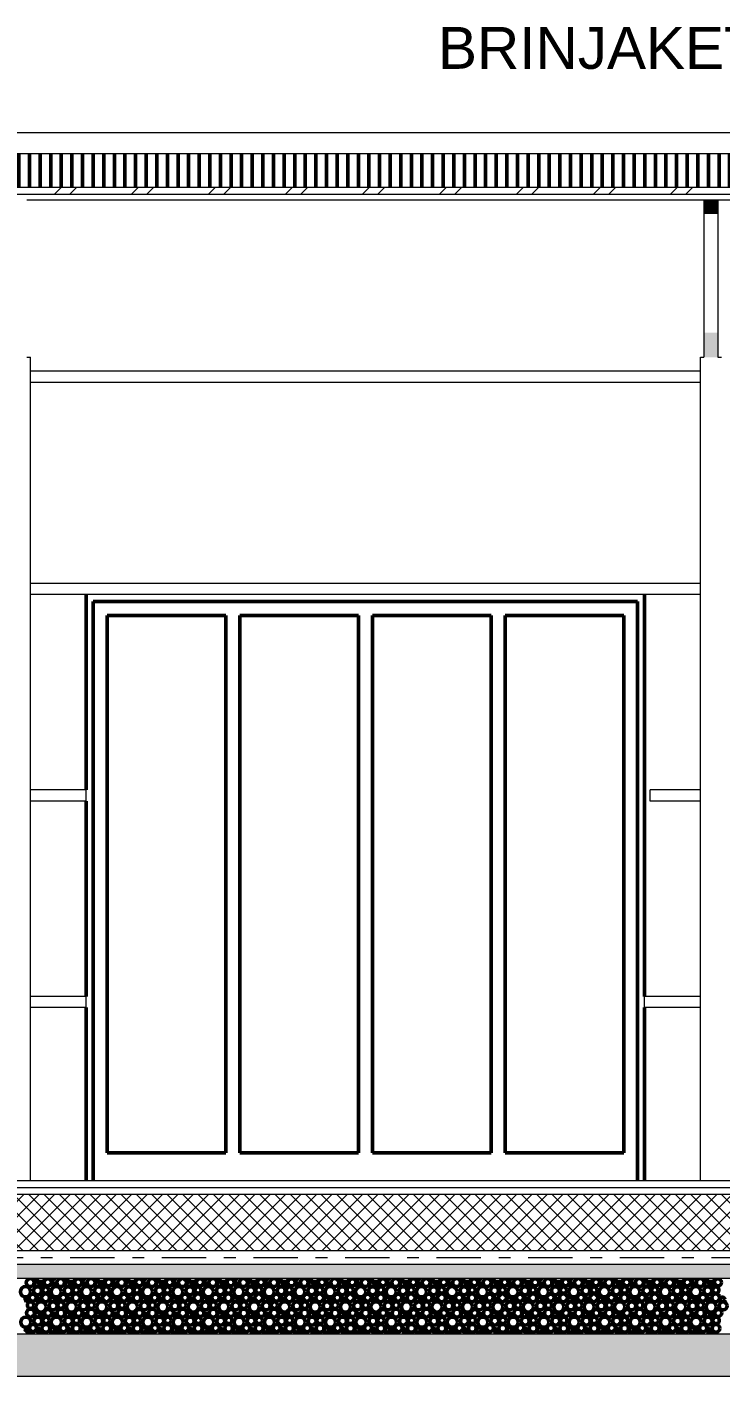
# Model space of a CAD drawing. Header units: millimetres. Extents: x 6658 to 67659, y -16872 to 26261.
# Drawn here: x 18647 to 23612, y -2200 to 7467 of the extents above; entities that cross this region are included whole.
import ezdxf

# ---------------------------------------------------------------- set-up
doc = ezdxf.new("R2010")
doc.units = ezdxf.units.MM
doc.header["$MEASUREMENT"] = 0
doc.linetypes.add('Double Dashed', pattern=[656.166644, 317.49999, -126.999993, 84.666667, -126.999993])
doc.linetypes.add('Wipeout_Contour', pattern=[1000, 0, -1000])
doc.layers.add('A - Prerjet', color=7, linetype='Continuous')
for name, color, linetype, lineweight in [('A - Prerjet_Pen_No__1', 7, 'Continuous', 5), ('A - Prerjet_Pen_No__101', 252, 'Continuous', 5), ('A - Prerjet_Pen_No__6', 5, 'Continuous', 5), ('Annotation - Label_Pen_No__42', 8, 'Continuous', 5)]:
    doc.layers.add(name, color=color, linetype=linetype, lineweight=lineweight)
for name, color, linetype, lineweight, true_color in [('A - Prerjet_Pen_No__102', 7, 'Continuous', 50, 0xcccccc), ('A - Prerjet_Pen_No__162', 7, 'Continuous', 5, 0xaaaaaa), ('A - Prerjet_Pen_No__61', 7, 'Continuous', 5, 0x6a6a6a), ('A - Prerjet_Pen_No__82', 7, 'Continuous', 5, 0xaaaaaa)]:
    doc.layers.add(name, color=color, linetype=linetype, lineweight=lineweight, true_color=true_color)
doc.styles.add('GENERATED_STYLE_3', font='')
doc.styles.get('GENERATED_STYLE_3').set_extended_font_data('Arial')
doc.dimstyles.new('GENERATED_STYLE__2', dxfattribs={"dimtxt": 0.18, "dimasz": 91.2, "dimexe": 0.18, "dimexo": 0.0625, "dimgap": 0, "dimtad": 0, "dimtih": 1, "dimtoh": 1, "dimdec": 4, "dimzin": 0, "dimdsep": 46, "dimcen": 0.09, "dimadec": 0, "dimazin": 0, "dimtfac": 1, "dimtdec": 4, "dimtmove": 0, "dimatfit": 3, "dimldrblk": 'ARROWHEAD_16', "dimfxl": 0, "dimtolj": 1, "dimtzin": 0, "dimarcsym": 0})

# ---------------------------------------------------------------- blocks, each defined once
blk = doc.blocks.new('*X2')
at = {"layer": 'A - Prerjet_Pen_No__102', "color": 254, "linetype": 'Continuous', "lineweight": 50, "true_color": 0xcccccc}
for centre, radius in [((18670.3, -1530.6), 28.4), ((18717.7, -1542), 17.2), ((18756, -1539.9), 15), ((18796.4, -1529.3), 25.5), ((18836.8, -1544.5), 12.4), ((18888.5, -1530.6), 28.4), ((18935.9, -1542), 17.2), ((18974.2, -1539.9), 15), ((19014.6, -1529.3), 25.5), ((19055, -1544.5), 12.4), ((19106.7, -1530.6), 28.4), ((19154.1, -1542), 17.2), ((19192.4, -1539.9), 15), ((19232.8, -1529.3), 25.5), ((19273.3, -1544.5), 12.4), ((19324.9, -1530.6), 28.4), ((19372.4, -1542), 17.2), ((19410.6, -1539.9), 15), ((19451.1, -1529.3), 25.5), ((19491.5, -1544.5), 12.4), ((19543.2, -1530.6), 28.4), ((19590.6, -1542), 17.2), ((19628.9, -1539.9), 15), ((19669.3, -1529.3), 25.5), ((19709.7, -1544.5), 12.4), ((19761.4, -1530.6), 28.4), ((19808.8, -1542), 17.2), ((19847.1, -1539.9), 15), ((19887.5, -1529.3), 25.5), ((19927.9, -1544.5), 12.4), ((19979.6, -1530.6), 28.4), ((20027, -1542), 17.2), ((20065.3, -1539.9), 15), ((20105.7, -1529.3), 25.5), ((20146.2, -1544.5), 12.4), ((20197.8, -1530.6), 28.4), ((20245.3, -1542), 17.2), ((20283.5, -1539.9), 15), ((20324, -1529.3), 25.5), ((20364.4, -1544.5), 12.4), ((20416.1, -1530.6), 28.4), ((20463.5, -1542), 17.2), ((20501.8, -1539.9), 15), ((20542.2, -1529.3), 25.5), ((20582.6, -1544.5), 12.4), ((20634.3, -1530.6), 28.4), ((20681.7, -1542), 17.2), ((20720, -1539.9), 15), ((20760.4, -1529.3), 25.5), ((20800.8, -1544.5), 12.4), ((20852.5, -1530.6), 28.4), ((20899.9, -1542), 17.2), ((20938.2, -1539.9), 15), ((20978.6, -1529.3), 25.5), ((21019.1, -1544.5), 12.4), ((21070.7, -1530.6), 28.4), ((21118.1, -1542), 17.2), ((21156.4, -1539.9), 15), ((21196.9, -1529.3), 25.5), ((21237.3, -1544.5), 12.4), ((21289, -1530.6), 28.4), ((21336.4, -1542), 17.2), ((21374.7, -1539.9), 15), ((21415.1, -1529.3), 25.5), ((21455.5, -1544.5), 12.4), ((21507.2, -1530.6), 28.4), ((21554.6, -1542), 17.2), ((21592.9, -1539.9), 15), ((21633.3, -1529.3), 25.5), ((21673.7, -1544.5), 12.4), ((21725.4, -1530.6), 28.4), ((21772.8, -1542), 17.2), ((21811.1, -1539.9), 15), ((21851.5, -1529.3), 25.5), ((21892, -1544.5), 12.4), ((21943.6, -1530.6), 28.4), ((21991, -1542), 17.2), ((22029.3, -1539.9), 15), ((22069.8, -1529.3), 25.5), ((22110.2, -1544.5), 12.4), ((22161.9, -1530.6), 28.4), ((22209.3, -1542), 17.2), ((22247.6, -1539.9), 15), ((22288, -1529.3), 25.5), ((22328.4, -1544.5), 12.4), ((22380.1, -1530.6), 28.4), ((22427.5, -1542), 17.2), ((22465.8, -1539.9), 15), ((22506.2, -1529.3), 25.5), ((22546.6, -1544.5), 12.4), ((22598.3, -1530.6), 28.4), ((22645.7, -1542), 17.2), ((22684, -1539.9), 15), ((22724.4, -1529.3), 25.5), ((22764.9, -1544.5), 12.4), ((22816.5, -1530.6), 28.4), ((22863.9, -1542), 17.2), ((22902.2, -1539.9), 15), ((22942.7, -1529.3), 25.5), ((22983.1, -1544.5), 12.4), ((23034.8, -1530.6), 28.4), ((23082.2, -1542), 17.2), ((23120.5, -1539.9), 15), ((23160.9, -1529.3), 25.5), ((23201.3, -1544.5), 12.4), ((23253, -1530.6), 28.4), ((23300.4, -1542), 17.2), ((23338.7, -1539.9), 15), ((23379.1, -1529.3), 25.5), ((23419.5, -1544.5), 12.4), ((23471.2, -1530.6), 28.4), ((23518.6, -1542), 17.2), ((23556.9, -1539.9), 15), ((23597.3, -1529.3), 25.5), ((18637.3, -1595.9), 36.7), ((18648, -1649.1), 15), ((18688.4, -1638.5), 25.5), ((18723.5, -1588.5), 28.6), ((18728.8, -1653.7), 12.4), ((18780.5, -1639.8), 28.4), ((18781.1, -1583.2), 23), ((18827.9, -1651.2), 17.2), ((18855.6, -1595.9), 36.7), ((18866.2, -1649.1), 15), ((18906.6, -1638.5), 25.5), ((18941.7, -1588.5), 28.6), ((18947, -1653.7), 12.4), ((18998.7, -1639.8), 28.4), ((18999.3, -1583.2), 23), ((19046.1, -1651.2), 17.2), ((19073.8, -1595.9), 36.7), ((19084.4, -1649.1), 15), ((19124.8, -1638.5), 25.5), ((19159.9, -1588.5), 28.6), ((19165.3, -1653.7), 12.4), ((19216.9, -1639.8), 28.4), ((19217.5, -1583.2), 23), ((19264.4, -1651.2), 17.2), ((19292, -1595.9), 36.7), ((19302.6, -1649.1), 15), ((19343.1, -1638.5), 25.5), ((19378.2, -1588.5), 28.6), ((19383.5, -1653.7), 12.4), ((19435.2, -1639.8), 28.4), ((19435.8, -1583.2), 23), ((19482.6, -1651.2), 17.2), ((19510.2, -1595.9), 36.7), ((19520.9, -1649.1), 15), ((19561.3, -1638.5), 25.5), ((19596.4, -1588.5), 28.6), ((19601.7, -1653.7), 12.4), ((19653.4, -1639.8), 28.4), ((19654, -1583.2), 23), ((19700.8, -1651.2), 17.2), ((19728.5, -1595.9), 36.7), ((19739.1, -1649.1), 15), ((19779.5, -1638.5), 25.5), ((19814.6, -1588.5), 28.6), ((19819.9, -1653.7), 12.4), ((19871.6, -1639.8), 28.4), ((19872.2, -1583.2), 23), ((19919, -1651.2), 17.2), ((19946.7, -1595.9), 36.7), ((19957.3, -1649.1), 15), ((19997.7, -1638.5), 25.5), ((20032.8, -1588.5), 28.6), ((20038.2, -1653.7), 12.4), ((20089.8, -1639.8), 28.4), ((20090.4, -1583.2), 23), ((20137.3, -1651.2), 17.2), ((20164.9, -1595.9), 36.7), ((20175.5, -1649.1), 15), ((20216, -1638.5), 25.5), ((20251, -1588.5), 28.6), ((20256.4, -1653.7), 12.4), ((20308.1, -1639.8), 28.4), ((20308.7, -1583.2), 23), ((20355.5, -1651.2), 17.2), ((20383.1, -1595.9), 36.7), ((20393.8, -1649.1), 15), ((20434.2, -1638.5), 25.5), ((20469.3, -1588.5), 28.6), ((20474.6, -1653.7), 12.4), ((20526.3, -1639.8), 28.4), ((20526.9, -1583.2), 23), ((20573.7, -1651.2), 17.2), ((20601.4, -1595.9), 36.7), ((20612, -1649.1), 15), ((20652.4, -1638.5), 25.5), ((20687.5, -1588.5), 28.6), ((20692.8, -1653.7), 12.4), ((20744.5, -1639.8), 28.4), ((20745.1, -1583.2), 23), ((20791.9, -1651.2), 17.2), ((20819.6, -1595.9), 36.7), ((20830.2, -1649.1), 15), ((20870.6, -1638.5), 25.5), ((20905.7, -1588.5), 28.6), ((20911.1, -1653.7), 12.4), ((20962.7, -1639.8), 28.4), ((20963.3, -1583.2), 23), ((21010.1, -1651.2), 17.2), ((21037.8, -1595.9), 36.7), ((21048.4, -1649.1), 15), ((21088.9, -1638.5), 25.5), ((21123.9, -1588.5), 28.6), ((21129.3, -1653.7), 12.4), ((21181, -1639.8), 28.4), ((21181.6, -1583.2), 23), ((21228.4, -1651.2), 17.2), ((21256, -1595.9), 36.7), ((21266.7, -1649.1), 15), ((21307.1, -1638.5), 25.5), ((21342.2, -1588.5), 28.6), ((21347.5, -1653.7), 12.4), ((21399.2, -1639.8), 28.4), ((21399.8, -1583.2), 23), ((21446.6, -1651.2), 17.2), ((21474.3, -1595.9), 36.7), ((21484.9, -1649.1), 15), ((21525.3, -1638.5), 25.5), ((21560.4, -1588.5), 28.6), ((21565.7, -1653.7), 12.4), ((21617.4, -1639.8), 28.4), ((21618, -1583.2), 23), ((21664.8, -1651.2), 17.2), ((21692.5, -1595.9), 36.7), ((21703.1, -1649.1), 15), ((21743.5, -1638.5), 25.5), ((21778.6, -1588.5), 28.6), ((21784, -1653.7), 12.4), ((21835.6, -1639.8), 28.4), ((21836.2, -1583.2), 23), ((21883, -1651.2), 17.2), ((21910.7, -1595.9), 36.7), ((21921.3, -1649.1), 15), ((21961.8, -1638.5), 25.5), ((21996.8, -1588.5), 28.6), ((22002.2, -1653.7), 12.4), ((22053.9, -1639.8), 28.4), ((22054.5, -1583.2), 23), ((22101.3, -1651.2), 17.2), ((22128.9, -1595.9), 36.7), ((22139.6, -1649.1), 15), ((22180, -1638.5), 25.5), ((22215.1, -1588.5), 28.6), ((22220.4, -1653.7), 12.4), ((22272.1, -1639.8), 28.4), ((22272.7, -1583.2), 23), ((22319.5, -1651.2), 17.2), ((22347.2, -1595.9), 36.7), ((22357.8, -1649.1), 15), ((22398.2, -1638.5), 25.5), ((22433.3, -1588.5), 28.6), ((22438.6, -1653.7), 12.4), ((22490.3, -1639.8), 28.4), ((22490.9, -1583.2), 23), ((22537.7, -1651.2), 17.2), ((22565.4, -1595.9), 36.7), ((22576, -1649.1), 15), ((22616.4, -1638.5), 25.5), ((22651.5, -1588.5), 28.6), ((22656.9, -1653.7), 12.4), ((22708.5, -1639.8), 28.4), ((22709.1, -1583.2), 23), ((22755.9, -1651.2), 17.2), ((22783.6, -1595.9), 36.7), ((22794.2, -1649.1), 15), ((22834.7, -1638.5), 25.5), ((22869.7, -1588.5), 28.6), ((22875.1, -1653.7), 12.4), ((22926.8, -1639.8), 28.4), ((22927.4, -1583.2), 23), ((22974.2, -1651.2), 17.2), ((23001.8, -1595.9), 36.7), ((23012.5, -1649.1), 15), ((23052.9, -1638.5), 25.5), ((23088, -1588.5), 28.6), ((23093.3, -1653.7), 12.4), ((23145, -1639.8), 28.4), ((23145.6, -1583.2), 23), ((23192.4, -1651.2), 17.2), ((23220.1, -1595.9), 36.7), ((23230.7, -1649.1), 15), ((23271.1, -1638.5), 25.5), ((23306.2, -1588.5), 28.6), ((23311.5, -1653.7), 12.4), ((23363.2, -1639.8), 28.4), ((23363.8, -1583.2), 23), ((23410.6, -1651.2), 17.2), ((23438.3, -1595.9), 36.7), ((23448.9, -1649.1), 15), ((23489.3, -1638.5), 25.5), ((23524.4, -1588.5), 28.6), ((23529.8, -1653.7), 12.4), ((23581.4, -1639.8), 28.4), ((23582, -1583.2), 23), ((23628.8, -1651.2), 17.2), ((18672.5, -1749), 28.4), ((18673.1, -1692.4), 23), ((18747.6, -1705.1), 36.7), ((18798.6, -1747.7), 25.5), ((18833.7, -1697.6), 28.6), ((18890.7, -1749), 28.4), ((18891.3, -1692.4), 23), ((18965.8, -1705.1), 36.7), ((19016.8, -1747.7), 25.5), ((19051.9, -1697.6), 28.6), ((19108.9, -1749), 28.4), ((19109.5, -1692.4), 23), ((19184, -1705.1), 36.7), ((19235.1, -1747.7), 25.5), ((19270.2, -1697.6), 28.6), ((19327.2, -1749), 28.4), ((19327.8, -1692.4), 23), ((19402.2, -1705.1), 36.7), ((19453.3, -1747.7), 25.5), ((19488.4, -1697.6), 28.6), ((19545.4, -1749), 28.4), ((19546, -1692.4), 23), ((19620.5, -1705.1), 36.7), ((19671.5, -1747.7), 25.5), ((19706.6, -1697.6), 28.6), ((19763.6, -1749), 28.4), ((19764.2, -1692.4), 23), ((19838.7, -1705.1), 36.7), ((19889.7, -1747.7), 25.5), ((19924.8, -1697.6), 28.6), ((19981.8, -1749), 28.4), ((19982.4, -1692.4), 23), ((20056.9, -1705.1), 36.7), ((20108, -1747.7), 25.5), ((20143, -1697.6), 28.6), ((20200.1, -1749), 28.4), ((20200.7, -1692.4), 23), ((20275.1, -1705.1), 36.7), ((20326.2, -1747.7), 25.5), ((20361.3, -1697.6), 28.6), ((20418.3, -1749), 28.4), ((20418.9, -1692.4), 23), ((20493.4, -1705.1), 36.7), ((20544.4, -1747.7), 25.5), ((20579.5, -1697.6), 28.6), ((20636.5, -1749), 28.4), ((20637.1, -1692.4), 23), ((20711.6, -1705.1), 36.7), ((20762.6, -1747.7), 25.5), ((20797.7, -1697.6), 28.6), ((20854.7, -1749), 28.4), ((20855.3, -1692.4), 23), ((20929.8, -1705.1), 36.7), ((20980.9, -1747.7), 25.5), ((21015.9, -1697.6), 28.6), ((21073, -1749), 28.4), ((21073.6, -1692.4), 23), ((21148, -1705.1), 36.7), ((21199.1, -1747.7), 25.5), ((21234.2, -1697.6), 28.6), ((21291.2, -1749), 28.4), ((21291.8, -1692.4), 23), ((21366.3, -1705.1), 36.7), ((21417.3, -1747.7), 25.5), ((21452.4, -1697.6), 28.6), ((21509.4, -1749), 28.4), ((21510, -1692.4), 23), ((21584.5, -1705.1), 36.7), ((21635.5, -1747.7), 25.5), ((21670.6, -1697.6), 28.6), ((21727.6, -1749), 28.4), ((21728.2, -1692.4), 23), ((21802.7, -1705.1), 36.7), ((21853.8, -1747.7), 25.5), ((21888.8, -1697.6), 28.6), ((21945.9, -1749), 28.4), ((21946.5, -1692.4), 23), ((22020.9, -1705.1), 36.7), ((22072, -1747.7), 25.5), ((22107.1, -1697.6), 28.6), ((22164.1, -1749), 28.4), ((22164.7, -1692.4), 23), ((22239.2, -1705.1), 36.7), ((22290.2, -1747.7), 25.5), ((22325.3, -1697.6), 28.6), ((22382.3, -1749), 28.4), ((22382.9, -1692.4), 23), ((22457.4, -1705.1), 36.7), ((22508.4, -1747.7), 25.5), ((22543.5, -1697.6), 28.6), ((22600.5, -1749), 28.4), ((22601.1, -1692.4), 23), ((22675.6, -1705.1), 36.7), ((22726.7, -1747.7), 25.5), ((22761.7, -1697.6), 28.6), ((22818.8, -1749), 28.4), ((22819.4, -1692.4), 23), ((22893.8, -1705.1), 36.7), ((22944.9, -1747.7), 25.5), ((22980, -1697.6), 28.6), ((23037, -1749), 28.4), ((23037.6, -1692.4), 23), ((23112.1, -1705.1), 36.7), ((23163.1, -1747.7), 25.5), ((23198.2, -1697.6), 28.6), ((23255.2, -1749), 28.4), ((23255.8, -1692.4), 23), ((23330.3, -1705.1), 36.7), ((23381.3, -1747.7), 25.5), ((23416.4, -1697.6), 28.6), ((23473.4, -1749), 28.4), ((23474, -1692.4), 23), ((23548.5, -1705.1), 36.7), ((23599.6, -1747.7), 25.5), ((23634.6, -1697.6), 28.6), ((18639.6, -1814.3), 36.7), ((18690.6, -1856.9), 25.5), ((18725.7, -1806.8), 28.6), ((18719.9, -1760.4), 17.2), ((18758.2, -1758.3), 15), ((18782.7, -1858.2), 28.4), ((18783.3, -1801.6), 23), ((18857.8, -1814.3), 36.7), ((18839, -1762.9), 12.4), ((18908.8, -1856.9), 25.5), ((18943.9, -1806.8), 28.6), ((18938.1, -1760.4), 17.2), ((18976.4, -1758.3), 15), ((19000.9, -1858.2), 28.4), ((19001.5, -1801.6), 23), ((19076, -1814.3), 36.7), ((19057.3, -1762.9), 12.4), ((19127.1, -1856.9), 25.5), ((19162.2, -1806.8), 28.6), ((19156.4, -1760.4), 17.2), ((19194.6, -1758.3), 15), ((19219.2, -1858.2), 28.4), ((19219.8, -1801.6), 23), ((19294.2, -1814.3), 36.7), ((19275.5, -1762.9), 12.4), ((19345.3, -1856.9), 25.5), ((19380.4, -1806.8), 28.6), ((19374.6, -1760.4), 17.2), ((19412.9, -1758.3), 15), ((19437.4, -1858.2), 28.4), ((19438, -1801.6), 23), ((19512.5, -1814.3), 36.7), ((19493.7, -1762.9), 12.4), ((19563.5, -1856.9), 25.5), ((19598.6, -1806.8), 28.6), ((19592.8, -1760.4), 17.2), ((19631.1, -1758.3), 15), ((19655.6, -1858.2), 28.4), ((19656.2, -1801.6), 23), ((19730.7, -1814.3), 36.7), ((19711.9, -1762.9), 12.4), ((19781.7, -1856.9), 25.5), ((19816.8, -1806.8), 28.6), ((19811, -1760.4), 17.2), ((19849.3, -1758.3), 15), ((19873.8, -1858.2), 28.4), ((19874.4, -1801.6), 23), ((19948.9, -1814.3), 36.7), ((19930.2, -1762.9), 12.4), ((20000, -1856.9), 25.5), ((20035, -1806.8), 28.6), ((20029.3, -1760.4), 17.2), ((20067.5, -1758.3), 15), ((20092.1, -1858.2), 28.4), ((20092.7, -1801.6), 23), ((20167.1, -1814.3), 36.7), ((20148.4, -1762.9), 12.4), ((20218.2, -1856.9), 25.5), ((20253.3, -1806.8), 28.6), ((20247.5, -1760.4), 17.2), ((20285.8, -1758.3), 15), ((20310.3, -1858.2), 28.4), ((20310.9, -1801.6), 23), ((20385.4, -1814.3), 36.7), ((20366.6, -1762.9), 12.4), ((20436.4, -1856.9), 25.5), ((20471.5, -1806.8), 28.6), ((20465.7, -1760.4), 17.2), ((20504, -1758.3), 15), ((20528.5, -1858.2), 28.4), ((20529.1, -1801.6), 23), ((20603.6, -1814.3), 36.7), ((20584.8, -1762.9), 12.4), ((20654.6, -1856.9), 25.5), ((20689.7, -1806.8), 28.6), ((20683.9, -1760.4), 17.2), ((20722.2, -1758.3), 15), ((20746.7, -1858.2), 28.4), ((20747.3, -1801.6), 23), ((20821.8, -1814.3), 36.7), ((20803.1, -1762.9), 12.4), ((20872.9, -1856.9), 25.5), ((20907.9, -1806.8), 28.6), ((20902.1, -1760.4), 17.2), ((20940.4, -1758.3), 15), ((20965, -1858.2), 28.4), ((20965.6, -1801.6), 23), ((21040, -1814.3), 36.7), ((21021.3, -1762.9), 12.4), ((21091.1, -1856.9), 25.5), ((21126.2, -1806.8), 28.6), ((21120.4, -1760.4), 17.2), ((21158.7, -1758.3), 15), ((21183.2, -1858.2), 28.4), ((21183.8, -1801.6), 23), ((21258.3, -1814.3), 36.7), ((21239.5, -1762.9), 12.4), ((21309.3, -1856.9), 25.5), ((21344.4, -1806.8), 28.6), ((21338.6, -1760.4), 17.2), ((21376.9, -1758.3), 15), ((21401.4, -1858.2), 28.4), ((21402, -1801.6), 23), ((21476.5, -1814.3), 36.7), ((21457.7, -1762.9), 12.4), ((21527.5, -1856.9), 25.5), ((21562.6, -1806.8), 28.6), ((21556.8, -1760.4), 17.2), ((21595.1, -1758.3), 15), ((21619.6, -1858.2), 28.4), ((21620.2, -1801.6), 23), ((21694.7, -1814.3), 36.7), ((21676, -1762.9), 12.4), ((21745.8, -1856.9), 25.5), ((21780.8, -1806.8), 28.6), ((21775, -1760.4), 17.2), ((21813.3, -1758.3), 15), ((21837.9, -1858.2), 28.4), ((21838.5, -1801.6), 23), ((21912.9, -1814.3), 36.7), ((21894.2, -1762.9), 12.4), ((21964, -1856.9), 25.5), ((21999.1, -1806.8), 28.6), ((21993.3, -1760.4), 17.2), ((22031.6, -1758.3), 15), ((22056.1, -1858.2), 28.4), ((22056.7, -1801.6), 23), ((22131.2, -1814.3), 36.7), ((22112.4, -1762.9), 12.4), ((22182.2, -1856.9), 25.5), ((22217.3, -1806.8), 28.6), ((22211.5, -1760.4), 17.2), ((22249.8, -1758.3), 15), ((22274.3, -1858.2), 28.4), ((22274.9, -1801.6), 23), ((22349.4, -1814.3), 36.7), ((22330.6, -1762.9), 12.4), ((22400.4, -1856.9), 25.5), ((22435.5, -1806.8), 28.6), ((22429.7, -1760.4), 17.2), ((22468, -1758.3), 15), ((22492.5, -1858.2), 28.4), ((22493.1, -1801.6), 23), ((22567.6, -1814.3), 36.7), ((22548.9, -1762.9), 12.4), ((22618.7, -1856.9), 25.5), ((22653.7, -1806.8), 28.6), ((22647.9, -1760.4), 17.2), ((22686.2, -1758.3), 15), ((22710.8, -1858.2), 28.4), ((22711.4, -1801.6), 23), ((22785.8, -1814.3), 36.7), ((22767.1, -1762.9), 12.4), ((22836.9, -1856.9), 25.5), ((22872, -1806.8), 28.6), ((22866.2, -1760.4), 17.2), ((22904.5, -1758.3), 15), ((22929, -1858.2), 28.4), ((22929.6, -1801.6), 23), ((23004.1, -1814.3), 36.7), ((22985.3, -1762.9), 12.4), ((23055.1, -1856.9), 25.5), ((23090.2, -1806.8), 28.6), ((23084.4, -1760.4), 17.2), ((23122.7, -1758.3), 15), ((23147.2, -1858.2), 28.4), ((23147.8, -1801.6), 23), ((23222.3, -1814.3), 36.7), ((23203.5, -1762.9), 12.4), ((23273.3, -1856.9), 25.5), ((23308.4, -1806.8), 28.6), ((23302.6, -1760.4), 17.2), ((23340.9, -1758.3), 15), ((23365.4, -1858.2), 28.4), ((23366, -1801.6), 23), ((23440.5, -1814.3), 36.7), ((23421.8, -1762.9), 12.4), ((23491.6, -1856.9), 25.5), ((23526.6, -1806.8), 28.6), ((23520.8, -1760.4), 17.2), ((23559.1, -1758.3), 15), ((23583.7, -1858.2), 28.4), ((23584.3, -1801.6), 23), ((18650.2, -1867.5), 15), ((18731, -1872.1), 12.4), ((18830.1, -1869.6), 17.2), ((18868.4, -1867.5), 15), ((18949.3, -1872.1), 12.4), ((19048.4, -1869.6), 17.2), ((19086.6, -1867.5), 15), ((19167.5, -1872.1), 12.4), ((19266.6, -1869.6), 17.2), ((19304.9, -1867.5), 15), ((19385.7, -1872.1), 12.4), ((19484.8, -1869.6), 17.2), ((19523.1, -1867.5), 15), ((19603.9, -1872.1), 12.4), ((19703, -1869.6), 17.2), ((19741.3, -1867.5), 15), ((19822.2, -1872.1), 12.4), ((19921.3, -1869.6), 17.2), ((19959.5, -1867.5), 15), ((20040.4, -1872.1), 12.4), ((20139.5, -1869.6), 17.2), ((20177.8, -1867.5), 15), ((20258.6, -1872.1), 12.4), ((20357.7, -1869.6), 17.2), ((20396, -1867.5), 15), ((20476.8, -1872.1), 12.4), ((20575.9, -1869.6), 17.2), ((20614.2, -1867.5), 15), ((20695.1, -1872.1), 12.4), ((20794.1, -1869.6), 17.2), ((20832.4, -1867.5), 15), ((20913.3, -1872.1), 12.4), ((21012.4, -1869.6), 17.2), ((21050.7, -1867.5), 15), ((21131.5, -1872.1), 12.4), ((21230.6, -1869.6), 17.2), ((21268.9, -1867.5), 15), ((21349.7, -1872.1), 12.4), ((21448.8, -1869.6), 17.2), ((21487.1, -1867.5), 15), ((21568, -1872.1), 12.4), ((21667, -1869.6), 17.2), ((21705.3, -1867.5), 15), ((21786.2, -1872.1), 12.4), ((21885.3, -1869.6), 17.2), ((21923.6, -1867.5), 15), ((22004.4, -1872.1), 12.4), ((22103.5, -1869.6), 17.2), ((22141.8, -1867.5), 15), ((22222.6, -1872.1), 12.4), ((22321.7, -1869.6), 17.2), ((22360, -1867.5), 15), ((22440.9, -1872.1), 12.4), ((22539.9, -1869.6), 17.2), ((22578.2, -1867.5), 15), ((22659.1, -1872.1), 12.4), ((22758.2, -1869.6), 17.2), ((22796.5, -1867.5), 15), ((22877.3, -1872.1), 12.4), ((22976.4, -1869.6), 17.2), ((23014.7, -1867.5), 15), ((23095.5, -1872.1), 12.4), ((23194.6, -1869.6), 17.2), ((23232.9, -1867.5), 15), ((23313.8, -1872.1), 12.4), ((23412.8, -1869.6), 17.2), ((23451.1, -1867.5), 15), ((23532, -1872.1), 12.4)]:
    blk.add_circle(centre, radius, dxfattribs=at)
for centre, radius, start, end in [((18745.3, -1486.7), 36.7, 201.18445, 338.81555), ((18831.5, -1479.3), 28.6, 226.45347, 313.54653), ((18963.6, -1486.7), 36.7, 201.18445, 338.81555), ((19049.7, -1479.3), 28.6, 226.45347, 313.54653), ((19181.8, -1486.7), 36.7, 201.18445, 338.81555), ((19267.9, -1479.3), 28.6, 226.45347, 313.54653), ((19400, -1486.7), 36.7, 201.18445, 338.81555), ((19486.2, -1479.3), 28.6, 226.45347, 313.54653), ((19618.2, -1486.7), 36.7, 201.18445, 338.81555), ((19704.4, -1479.3), 28.6, 226.45347, 313.54653), ((19836.5, -1486.7), 36.7, 201.18445, 338.81555), ((19922.6, -1479.3), 28.6, 226.45347, 313.54653), ((20054.7, -1486.7), 36.7, 201.18445, 338.81555), ((20140.8, -1479.3), 28.6, 226.45347, 313.54653), ((20272.9, -1486.7), 36.7, 201.18445, 338.81555), ((20359, -1479.3), 28.6, 226.45347, 313.54653), ((20491.1, -1486.7), 36.7, 201.18445, 338.81555), ((20577.3, -1479.3), 28.6, 226.45347, 313.54653), ((20709.4, -1486.7), 36.7, 201.18445, 338.81555), ((20795.5, -1479.3), 28.6, 226.45347, 313.54653), ((20927.6, -1486.7), 36.7, 201.18445, 338.81555), ((21013.7, -1479.3), 28.6, 226.45347, 313.54653), ((21145.8, -1486.7), 36.7, 201.18445, 338.81555), ((21231.9, -1479.3), 28.6, 226.45347, 313.54653), ((21364, -1486.7), 36.7, 201.18445, 338.81555), ((21450.2, -1479.3), 28.6, 226.45347, 313.54653), ((21582.3, -1486.7), 36.7, 201.18445, 338.81555), ((21668.4, -1479.3), 28.6, 226.45347, 313.54653), ((21800.5, -1486.7), 36.7, 201.18445, 338.81555), ((21886.6, -1479.3), 28.6, 226.45347, 313.54653), ((22018.7, -1486.7), 36.7, 201.18445, 338.81555), ((22104.8, -1479.3), 28.6, 226.45347, 313.54653), ((22236.9, -1486.7), 36.7, 201.18445, 338.81555), ((22323.1, -1479.3), 28.6, 226.45347, 313.54653), ((22455.2, -1486.7), 36.7, 201.18445, 338.81555), ((22541.3, -1479.3), 28.6, 226.45347, 313.54653), ((22673.4, -1486.7), 36.7, 201.18445, 338.81555), ((22759.5, -1479.3), 28.6, 226.45347, 313.54653), ((22891.6, -1486.7), 36.7, 201.18445, 338.81555), ((22977.7, -1479.3), 28.6, 226.45347, 313.54653), ((23109.8, -1486.7), 36.7, 201.18445, 338.81555), ((23196, -1479.3), 28.6, 226.45347, 313.54653), ((23328.1, -1486.7), 36.7, 201.18445, 338.81555), ((23414.2, -1479.3), 28.6, 226.45347, 313.54653), ((23546.3, -1486.7), 36.7, 201.18445, 338.81555), ((18675.3, -1910.8), 23, 27.85641, 152.14359), ((18749.8, -1923.5), 36.7, 39.81795, 140.18205), ((18835.9, -1916), 28.6, 34.09169, 145.90831), ((18893.5, -1910.8), 23, 27.85641, 152.14359), ((18968, -1923.5), 36.7, 39.81795, 140.18205), ((19054.2, -1916), 28.6, 34.09169, 145.90831), ((19111.8, -1910.8), 23, 27.85641, 152.14359), ((19186.2, -1923.5), 36.7, 39.81795, 140.18205), ((19272.4, -1916), 28.6, 34.09169, 145.90831), ((19330, -1910.8), 23, 27.85641, 152.14359), ((19404.5, -1923.5), 36.7, 39.81795, 140.18205), ((19490.6, -1916), 28.6, 34.09169, 145.90831), ((19548.2, -1910.8), 23, 27.85641, 152.14359), ((19622.7, -1923.5), 36.7, 39.81795, 140.18205), ((19708.8, -1916), 28.6, 34.09169, 145.90831), ((19766.4, -1910.8), 23, 27.85641, 152.14359), ((19840.9, -1923.5), 36.7, 39.81795, 140.18205), ((19927, -1916), 28.6, 34.09169, 145.90831), ((19984.7, -1910.8), 23, 27.85641, 152.14359), ((20059.1, -1923.5), 36.7, 39.81795, 140.18205), ((20145.3, -1916), 28.6, 34.09169, 145.90831), ((20202.9, -1910.8), 23, 27.85641, 152.14359), ((20277.4, -1923.5), 36.7, 39.81795, 140.18205), ((20363.5, -1916), 28.6, 34.09169, 145.90831), ((20421.1, -1910.8), 23, 27.85641, 152.14359), ((20495.6, -1923.5), 36.7, 39.81795, 140.18205), ((20581.7, -1916), 28.6, 34.09169, 145.90831), ((20639.3, -1910.8), 23, 27.85641, 152.14359), ((20713.8, -1923.5), 36.7, 39.81795, 140.18205), ((20799.9, -1916), 28.6, 34.09169, 145.90831), ((20857.6, -1910.8), 23, 27.85641, 152.14359), ((20932, -1923.5), 36.7, 39.81795, 140.18205), ((21018.2, -1916), 28.6, 34.09169, 145.90831), ((21075.8, -1910.8), 23, 27.85641, 152.14359), ((21150.3, -1923.5), 36.7, 39.81795, 140.18205), ((21236.4, -1916), 28.6, 34.09169, 145.90831), ((21294, -1910.8), 23, 27.85641, 152.14359), ((21368.5, -1923.5), 36.7, 39.81795, 140.18205), ((21454.6, -1916), 28.6, 34.09169, 145.90831), ((21512.2, -1910.8), 23, 27.85641, 152.14359), ((21586.7, -1923.5), 36.7, 39.81795, 140.18205), ((21672.8, -1916), 28.6, 34.09169, 145.90831), ((21730.5, -1910.8), 23, 27.85641, 152.14359), ((21804.9, -1923.5), 36.7, 39.81795, 140.18205), ((21891.1, -1916), 28.6, 34.09169, 145.90831), ((21948.7, -1910.8), 23, 27.85641, 152.14359), ((22023.2, -1923.5), 36.7, 39.81795, 140.18205), ((22109.3, -1916), 28.6, 34.09169, 145.90831), ((22166.9, -1910.8), 23, 27.85641, 152.14359), ((22241.4, -1923.5), 36.7, 39.81795, 140.18205), ((22327.5, -1916), 28.6, 34.09169, 145.90831), ((22385.1, -1910.8), 23, 27.85641, 152.14359), ((22459.6, -1923.5), 36.7, 39.81795, 140.18205), ((22545.7, -1916), 28.6, 34.09169, 145.90831), ((22603.4, -1910.8), 23, 27.85641, 152.14359), ((22677.8, -1923.5), 36.7, 39.81795, 140.18205), ((22764, -1916), 28.6, 34.09169, 145.90831), ((22821.6, -1910.8), 23, 27.85641, 152.14359), ((22896.1, -1923.5), 36.7, 39.81795, 140.18205), ((22982.2, -1916), 28.6, 34.09169, 145.90831), ((23039.8, -1910.8), 23, 27.85641, 152.14359), ((23114.3, -1923.5), 36.7, 39.81795, 140.18205), ((23200.4, -1916), 28.6, 34.09169, 145.90831), ((23258, -1910.8), 23, 27.85641, 152.14359), ((23332.5, -1923.5), 36.7, 39.81795, 140.18205), ((23418.6, -1916), 28.6, 34.09169, 145.90831), ((23476.3, -1910.8), 23, 27.85641, 152.14359), ((23550.7, -1923.5), 36.7, 39.81795, 140.18205)]:
    blk.add_arc(centre, radius, start, end, dxfattribs=at)
blk = doc.blocks.new('Fill_1', base_point=(0, 0))
at = {"layer": 'A - Prerjet_Pen_No__82', "color": 253, "linetype": 'Continuous', "lineweight": 5, "true_color": 0xaaaaaa, "flags": 128}
blk.add_lwpolyline([(10929.6, -1300), (11129.6, -1900), (48529, -1900), (58927.1, -898.2), (59888.4, -350), (60088.4, -350), (60088.4, -50), (58867.1, -50), (58888.7, -500), (50114, -1345.4), (49964.7, -1500), (11739.7, -1500), (11739.7, -1300)], close=True, dxfattribs=at)
at = {"layer": 'A - Prerjet_Pen_No__102', "color": 254, "linetype": 'Continuous', "lineweight": 50, "true_color": 0xcccccc}
blk.add_blockref('*X2', (0, 0), dxfattribs=at)
blk = doc.blocks.new('ARROWHEAD_16')
at = {"linetype": 'Continuous', "lineweight": 0}
blk.add_hatch(color=0, dxfattribs=at).paths.add_polyline_path([(-0.9093, 0.525), (0, 0), (-0.9093, -0.525)])
at = {"color": 0, "linetype": 'Continuous', "lineweight": 0}
blk.add_line((0, 0), (-1, 0), dxfattribs=at)

msp = doc.modelspace()

# ---------------------------------------------------------------- block references
at = {"layer": 'A - Prerjet_Pen_No__102', "color": 254, "linetype": 'Continuous', "lineweight": 50, "true_color": 0xcccccc}
msp.add_blockref('Fill_1', (0, 0), dxfattribs=at)

# ---------------------------------------------------------------- texts
at = {"layer": 'Annotation - Label_Pen_No__42', "color": 8, "linetype": 'Continuous', "lineweight": 5, "insert": (21592, 7314.7), "char_height": 300, "attachment_point": 4, "style": 'GENERATED_STYLE_3'}
msp.add_mtext('\\A1;{\\pql;\\fArial|b0|i0|c0|p34;BRINJAKET}', dxfattribs=at)

# ---------------------------------------------------------------- wipeouts: each hides what was drawn before it
at = {"color": 254, "linetype": 'Wipeout_Contour', "lineweight": 0, "ltscale": 318111.742107}
msp.add_wipeout([(12390.7, 6317.3), (12390.7, 6317.3), (49107.6, 6317.3), (49107.6, 6686.5), (34970.6, 6686.5), (34970.1, 6560.7), (34970.1, 6556.9), (34970.1, 6556.9), (16131.6, 6556.6), (16106.8, 6556.6), (12454.9, 6556.6)], dxfattribs=at).dxf.layer = 'A - Prerjet'
at = {"color": 254, "linetype": 'Wipeout_Contour', "lineweight": 0, "ltscale": 108630.145421}
msp.add_wipeout([(23597.2, 6229.1), (23597.2, 5100), (29497.2, 5100), (29497.2, 6229.1)], dxfattribs=at).dxf.layer = 'A - Prerjet'
at = {"color": 254, "linetype": 'Wipeout_Contour', "lineweight": 0, "ltscale": 86704.913908}
msp.add_wipeout([(23472.2, 5100), (18672.2, 5100), (18672.2, 5000), (23472.2, 5000)], dxfattribs=at).dxf.layer = 'A - Prerjet'
at = {"color": 254, "linetype": 'Wipeout_Contour', "lineweight": 0, "ltscale": 86014.290221}
msp.add_wipeout([(18672.2, 3480), (23472.2, 3480), (23472.2, 4920), (18672.2, 4920)], dxfattribs=at).dxf.layer = 'A - Prerjet'
at = {"color": 254, "linetype": 'Wipeout_Contour', "lineweight": 0, "ltscale": 152005.598473}
msp.add_wipeout([(18672.2, 520), (19072.1, 520), (19072.1, 3400), (18672.2, 3400), (18672.2, 2000), (19072.1, 2000), (19072.1, 1920), (18672.2, 1920)], dxfattribs=at).dxf.layer = 'A - Prerjet'
at = {"color": 254, "linetype": 'Wipeout_Contour', "lineweight": 0, "ltscale": 187092.358032}
msp.add_wipeout([(23472.2, 3400), (23072.1, 3400), (23072.1, 520), (23472.2, 520), (23472.2, 1920), (23112.1, 1920), (23112.1, 2000), (23472.2, 2000)], dxfattribs=at).dxf.layer = 'A - Prerjet'

# ---------------------------------------------------------------- next in the draw order: hatches: boundary and pattern name
at = {"layer": 'A - Prerjet_Pen_No__102', "linetype": 'Continuous', "lineweight": 50, "true_color": 0xcccccc}
h = msp.add_hatch(dxfattribs=at)
h.set_pattern_fill('Plank_Floor', color=254, style=0, pattern_type=2)
h.set_pattern_definition([(90, (30749.176, 6501.93), (-76, 0), [])])
h.paths.add_polyline_path([(12390.7, 6317.3), (12390.7, 6317.3), (49107.6, 6317.3), (49107.6, 6686.5), (34970.6, 6686.5), (34970.1, 6560.7), (34970.1, 6556.9), (34970.1, 6556.9), (16131.6, 6556.6), (16106.8, 6556.6), (12454.9, 6556.6)])

# ---------------------------------------------------------------- next in the draw order: linework, layer by layer
at = {"layer": 'A - Prerjet_Pen_No__1', "color": 7, "linetype": 'Continuous', "lineweight": 5}
msp.add_line((49107.6, 6317.3), (12389.8, 6317.3), dxfattribs=at)

# ---------------------------------------------------------------- next in the draw order: wipeouts: each hides what was drawn before it
at = {"color": 254, "linetype": 'Wipeout_Contour', "lineweight": 0, "ltscale": 87345.287859}
msp.add_wipeout([(18647.2, 6229.1), (18647.2, 5100), (23497.2, 5100), (23497.2, 6229.1)], dxfattribs=at).dxf.layer = 'A - Prerjet'
at = {"color": 254, "linetype": 'Wipeout_Contour', "lineweight": 0, "ltscale": 331665.779051}
msp.add_wipeout([(10729.6, -2200), (60088.4, -2200), (60088.4, -350), (59888.4, -350), (58927.1, -898.2), (48529, -1900), (11129.6, -1900), (10929.6, -1300), (10729.6, -1300)], dxfattribs=at).dxf.layer = 'A - Prerjet'

# ---------------------------------------------------------------- next in the draw order: hatches: boundary and pattern name
at = {"layer": 'A - Prerjet_Pen_No__102', "linetype": 'Continuous', "lineweight": 50, "true_color": 0xcccccc}
h = msp.add_hatch(dxfattribs=at)
h.set_pattern_fill('Earth', color=254, style=0, pattern_type=2)
h.set_pattern_definition([(45, (0, 0), (-165.463, 165.463), []), (45, (-55.15, 55.15), (-330.926, 330.926), []), (45, (-110.3, 110.3), (-330.926, 330.926), []), (135, (-165.46, 165.46), (55.15433, 55.15433), [234, -234])])
h.paths.add_polyline_path([(10729.6, -2200), (60088.4, -2200), (60088.4, -350), (59888.4, -350), (58927.1, -898.2), (48529, -1900), (11129.6, -1900), (10929.6, -1300), (10729.6, -1300)])

# ---------------------------------------------------------------- next in the draw order: linework, layer by layer
at = {"layer": 'A - Prerjet_Pen_No__82', "color": 253, "linetype": 'Continuous', "lineweight": 5, "true_color": 0xaaaaaa, "flags": 128}
msp.add_lwpolyline([(10729.6, -2200), (60088.4, -2200), (60088.4, -350), (59888.4, -350), (58927.1, -898.2), (48529, -1900), (11129.6, -1900), (10929.6, -1300), (10729.6, -1300)], close=True, dxfattribs=at)

# ---------------------------------------------------------------- next in the draw order: wipeouts: each hides what was drawn before it
at = {"color": 254, "linetype": 'Wipeout_Contour', "lineweight": 0, "ltscale": 148189.921552}
msp.add_wipeout([(34920.1, 6710.2), (12454.6, 6710.2), (12454.6, 6555.7), (12454.9, 6556.6), (16106.8, 6556.6), (16131.6, 6556.6), (34920.1, 6556.9)], dxfattribs=at).dxf.layer = 'A - Prerjet'
at = {"color": 254, "linetype": 'Wipeout_Contour', "lineweight": 0, "ltscale": 78449.548973}
msp.add_wipeout([(18547.2, 6229.1), (18547.2, 6227.1), (18647.2, 6227.1), (18647.2, 6229.1)], dxfattribs=at).dxf.layer = 'A - Prerjet'
at = {"color": 254, "linetype": 'Wipeout_Contour', "lineweight": 0, "ltscale": 97427.761697}
msp.add_wipeout([(23497.2, 6227.1), (23597.2, 6227.1), (23597.2, 6229.1), (23497.2, 6229.1)], dxfattribs=at).dxf.layer = 'A - Prerjet'
at = {"color": 254, "linetype": 'Wipeout_Contour', "lineweight": 0, "ltscale": 96924.394543}
msp.add_wipeout([(23497.2, 5275.6), (23597.2, 5275.6), (23597.2, 6126.8), (23497.2, 6126.8)], dxfattribs=at).dxf.layer = 'A - Prerjet'

# ---------------------------------------------------------------- next in the draw order: hatches: boundary and pattern name
at = {"layer": 'A - Prerjet_Pen_No__162', "linetype": 'Continuous', "lineweight": 5, "true_color": 0xaaaaaa}
msp.add_hatch(color=253, dxfattribs=at).paths.add_polyline_path([(23597.2, 6229.1), (23497.2, 6229.1), (23497.2, 6126.8), (23597.2, 6126.8)])
at = {"layer": 'A - Prerjet_Pen_No__61', "linetype": 'Continuous', "lineweight": 5, "true_color": 0x6a6a6a}
h = msp.add_hatch(dxfattribs=at)
h.set_pattern_fill('Insulation', color=251, style=0, pattern_type=2)
h.set_pattern_definition([(45, (0, 0), (-275.7716, 275.7716), []), (45, (-55.15, 55.15), (-275.7716, 275.7716), [])])
h.paths.add_polyline_path([(12389.8, 6317.3), (12389.8, 6267.2), (49107.6, 6267.2), (49107.6, 6317.3)])

# ---------------------------------------------------------------- next in the draw order: linework, layer by layer
at = {"layer": 'A - Prerjet_Pen_No__1', "color": 7, "linetype": 'Continuous', "lineweight": 5}
for p, q in [((49107.6, 6267.2), (12389.8, 6267.2)), ((18647.2, 6229.1), (23497.2, 6229.1)), ((23497.2, 6229.1), (23497.2, 6227.1)), ((23497.2, 6229.1), (23597.2, 6229.1)), ((23497.2, 6227.1), (23497.2, 6126.8)), ((23597.2, 6229.1), (23597.2, 6227.1)), ((23597.2, 6229.1), (29497.2, 6229.1)), ((23597.2, 6227.1), (23597.2, 6126.8)), ((23497.2, 6126.8), (23497.2, 5275.6)), ((23597.2, 6126.8), (23597.2, 5275.6))]:
    msp.add_line(p, q, dxfattribs=at)
at = {"layer": 'A - Prerjet_Pen_No__101', "color": 252, "linetype": 'Continuous', "lineweight": 5}
for p, q in [((12454.6, 6710.2), (34920.1, 6710.2)), ((34970.1, 6556.9), (12454.9, 6556.6))]:
    msp.add_line(p, q, dxfattribs=at)

# ---------------------------------------------------------------- next in the draw order: leaders
at = {"layer": 'Annotation - Label_Pen_No__42', "color": 8, "linetype": 'Continuous', "lineweight": 5, "annotation_type": 0, "has_hookline": 1, "hookline_direction": 1, "text_width": 2264.7}
msp.add_leader([(24457.6, 6253.9), (24457.6, 7314.7), (23856.7, 7314.7)], dimstyle='GENERATED_STYLE__2', dxfattribs=at)

# ---------------------------------------------------------------- next in the draw order: wipeouts: each hides what was drawn before it
at = {"color": 254, "linetype": 'Wipeout_Contour', "lineweight": 0, "ltscale": 341317.680381}
msp.add_wipeout([(50114, -1345.4), (58888.7, -500), (58883.9, -400), (49864.7, -1269), (49864.7, -1400), (11739.7, -1400), (11739.7, -1500), (49964.7, -1500)], dxfattribs=at).dxf.layer = 'A - Prerjet'

# ---------------------------------------------------------------- next in the draw order: hatches: boundary and pattern name
at = {"layer": 'A - Prerjet_Pen_No__102', "linetype": 'Continuous', "lineweight": 50, "true_color": 0xcccccc}
h = msp.add_hatch(dxfattribs=at)
h.set_pattern_fill('Brass_Bronze', color=254, style=0, pattern_type=2)
h.set_pattern_definition([(45, (35314.24, -950), (-110.3087, 110.3087), []), (45, (35259.09, -894.85), (-110.3087, 110.3087), [117, -39])])
h.paths.add_polyline_path([(50114, -1345.4), (58888.7, -500), (58883.9, -400), (49864.7, -1269), (49864.7, -1400), (11739.7, -1400), (11739.7, -1500), (49964.7, -1500)])

# ---------------------------------------------------------------- next in the draw order: linework, layer by layer
at = {"layer": 'A - Prerjet_Pen_No__1', "color": 7, "linetype": 'Continuous', "lineweight": 5}
msp.add_lwpolyline([(12454.6, -850), (48872.2, -850)], dxfattribs=at)
at = {"layer": 'A - Prerjet_Pen_No__82', "color": 253, "linetype": 'Continuous', "lineweight": 5, "true_color": 0xaaaaaa, "flags": 128}
msp.add_lwpolyline([(50114, -1345.4), (58888.7, -500), (58883.9, -400), (49864.7, -1269), (49864.7, -1400), (11739.7, -1400), (11739.7, -1500), (49964.7, -1500)], close=True, dxfattribs=at)

# ---------------------------------------------------------------- next in the draw order: wipeouts: each hides what was drawn before it
at = {"color": 254, "linetype": 'Wipeout_Contour', "lineweight": 0, "ltscale": 75532.818789}
msp.add_wipeout([(18672.2, -800), (19072.1, -800), (19072.1, 440), (18672.2, 440)], dxfattribs=at).dxf.layer = 'A - Prerjet'
at = {"color": 254, "linetype": 'Wipeout_Contour', "lineweight": 0, "ltscale": 93124.472838}
msp.add_wipeout([(23472.2, 440), (23072.1, 440), (23072.1, -800), (23472.2, -800)], dxfattribs=at).dxf.layer = 'A - Prerjet'

# ---------------------------------------------------------------- next in the draw order: wipeouts: each hides what was drawn before it
at = {"color": 254, "linetype": 'Wipeout_Contour', "lineweight": 0, "ltscale": 75796.469209}
msp.add_wipeout([(18672.2, 5100), (18522.2, 5100), (18522.2, -800), (18672.2, -800)], dxfattribs=at).dxf.layer = 'A - Prerjet'
at = {"color": 254, "linetype": 'Wipeout_Contour', "lineweight": 0, "ltscale": 95307.931893}
msp.add_wipeout([(23472.2, -800), (23622.2, -800), (23622.2, 5100), (23472.2, 5100)], dxfattribs=at).dxf.layer = 'A - Prerjet'
at = {"color": 254, "linetype": 'Wipeout_Contour', "lineweight": 0, "ltscale": 77005.163496}
msp.add_wipeout([(19072.1, -800), (19122.1, -800), (19122.1, 3350), (19072.1, 3350)], dxfattribs=at).dxf.layer = 'A - Prerjet'
at = {"color": 254, "linetype": 'Wipeout_Contour', "lineweight": 0, "ltscale": 185007.207314}
msp.add_wipeout([(23072.1, 3350), (23022.1, 3350), (23022.1, -800), (23072.1, -800), (23072.1, 440), (23072.1, 440), (23072.1, 520), (23072.1, 520)], dxfattribs=at).dxf.layer = 'A - Prerjet'

# ---------------------------------------------------------------- next in the draw order: hatches: boundary and pattern name
at = {"layer": 'A - Prerjet_Pen_No__162', "linetype": 'Continuous', "lineweight": 5, "true_color": 0xaaaaaa}
msp.add_hatch(color=253, dxfattribs=at).paths.add_polyline_path([(23597.2, 5275.6), (23497.2, 5275.6), (23497.2, 5100), (23597.2, 5100)])

# ---------------------------------------------------------------- next in the draw order: linework, layer by layer
at = {"layer": 'A - Prerjet_Pen_No__1', "color": 7, "linetype": 'Continuous', "lineweight": 5}
for p, q in [((23497.2, 5275.6), (23497.2, 5100)), ((23597.2, 5275.6), (23597.2, 5100)), ((18647.2, 5100), (18672.2, 5100)), ((23472.2, 5100), (23497.2, 5100)), ((23597.2, 5100), (23622.2, 5100))]:
    msp.add_line(p, q, dxfattribs=at)

# ---------------------------------------------------------------- next in the draw order: wipeouts: each hides what was drawn before it
at = {"color": 254, "linetype": 'Wipeout_Contour', "lineweight": 0, "ltscale": 86620.695656}
msp.add_wipeout([(18672.2, 5000), (18672.2, 4920), (23472.2, 4920), (23472.2, 5000)], dxfattribs=at).dxf.layer = 'A - Prerjet'
at = {"color": 254, "linetype": 'Wipeout_Contour', "lineweight": 0, "ltscale": 128049.98299}
msp.add_wipeout([(23072.1, 3400), (19072.1, 3400), (19072.1, 3350), (19122.1, 3350), (23022.1, 3350), (23072.1, 3350)], dxfattribs=at).dxf.layer = 'A - Prerjet'
at = {"color": 254, "linetype": 'Wipeout_Contour', "lineweight": 0, "ltscale": 77254.267737}
msp.add_wipeout([(19222.1, -600), (19222.1, 3250), (19122.1, 3250), (19122.1, -600)], dxfattribs=at).dxf.layer = 'A - Prerjet'
at = {"color": 254, "linetype": 'Wipeout_Contour', "lineweight": 0, "ltscale": 92361.656055}
msp.add_wipeout([(23022.1, -600), (23022.1, 3250), (22922.1, 3250), (22922.1, -600)], dxfattribs=at).dxf.layer = 'A - Prerjet'
at = {"color": 254, "linetype": 'Wipeout_Contour', "lineweight": 0, "ltscale": 75894.871251}
msp.add_wipeout([(18672.2, 2000), (18672.2, 1920), (19072.1, 1920), (19072.1, 2000)], dxfattribs=at).dxf.layer = 'A - Prerjet'
at = {"color": 254, "linetype": 'Wipeout_Contour', "lineweight": 0, "ltscale": 93498.114068}
msp.add_wipeout([(23112.1, 2000), (23112.1, 1920), (23472.2, 1920), (23472.2, 2000)], dxfattribs=at).dxf.layer = 'A - Prerjet'
at = {"color": 254, "linetype": 'Wipeout_Contour', "lineweight": 0, "ltscale": 75513.243316}
msp.add_wipeout([(18672.2, 440), (19072.1, 440), (19072.1, 520), (18672.2, 520)], dxfattribs=at).dxf.layer = 'A - Prerjet'
at = {"color": 254, "linetype": 'Wipeout_Contour', "lineweight": 0, "ltscale": 93108.572242}
msp.add_wipeout([(23072.1, 520), (23072.1, 440), (23472.2, 440), (23472.2, 520)], dxfattribs=at).dxf.layer = 'A - Prerjet'

# ---------------------------------------------------------------- next in the draw order: linework, layer by layer
at = {"layer": 'A - Prerjet_Pen_No__101', "color": 252, "linetype": 'Continuous', "lineweight": 5}
for p, q in [((23472.2, 5000), (18672.2, 5000)), ((23472.2, 4920), (18672.2, 4920)), ((19072.1, 2000), (18672.2, 2000)), ((19072.1, 1920), (19072.1, 2000)), ((23112.1, 1920), (23112.1, 2000)), ((23472.2, 2000), (23112.1, 2000)), ((19072.1, 1920), (18672.2, 1920)), ((23472.2, 1920), (23112.1, 1920)), ((19072.1, 520), (18672.2, 520)), ((19072.1, 440), (19072.1, 520)), ((23072.1, 440), (23072.1, 520)), ((23472.2, 520), (23072.1, 520)), ((19072.1, 440), (18672.2, 440)), ((23472.2, 440), (23072.1, 440))]:
    msp.add_line(p, q, dxfattribs=at)
at = {"layer": 'A - Prerjet_Pen_No__102', "color": 254, "linetype": 'Continuous', "lineweight": 50, "true_color": 0xcccccc}
for p, q in [((19072.1, 2000), (19072.1, 3350)), ((23072.1, 3350), (23072.1, 520)), ((19072.1, 520), (19072.1, 1920)), ((19072.1, -800), (19072.1, 440)), ((23072.1, 440), (23072.1, -800))]:
    msp.add_line(p, q, dxfattribs=at)

# ---------------------------------------------------------------- next in the draw order: wipeouts: each hides what was drawn before it
at = {"color": 254, "linetype": 'Wipeout_Contour', "lineweight": 0, "ltscale": 85418.893161}
msp.add_wipeout([(18672.2, 3400), (23472.2, 3400), (23472.2, 3480), (18672.2, 3480)], dxfattribs=at).dxf.layer = 'A - Prerjet'
at = {"color": 254, "linetype": 'Wipeout_Contour', "lineweight": 0, "ltscale": 255899.924654}
msp.add_wipeout([(19122.1, 3350), (19122.1, 3250), (19222.1, 3250), (20072.1, 3250), (20172.1, 3250), (21022.1, 3250), (21122.1, 3250), (21972.1, 3250), (22072.1, 3250), (22922.1, 3250), (23022.1, 3250), (23022.1, 3350)], dxfattribs=at).dxf.layer = 'A - Prerjet'
at = {"color": 254, "linetype": 'Wipeout_Contour', "lineweight": 0, "ltscale": 252981.69877}
msp.add_wipeout([(23022.1, -800), (23022.1, -600), (22922.1, -600), (22072.1, -600), (21972.1, -600), (21122.1, -600), (21022.1, -600), (20172.1, -600), (20072.1, -600), (19222.1, -600), (19122.1, -600), (19122.1, -800)], dxfattribs=at).dxf.layer = 'A - Prerjet'

# ---------------------------------------------------------------- next in the draw order: linework, layer by layer
at = {"layer": 'A - Prerjet_Pen_No__1', "color": 7, "linetype": 'Continuous', "lineweight": 5}
for p, q in [((18672.2, -800), (18672.2, 5100)), ((23472.2, -800), (23472.2, 5100))]:
    msp.add_line(p, q, dxfattribs=at)
msp.add_lwpolyline([(12454.6, -800), (48872.2, -800)], dxfattribs=at)
at = {"layer": 'A - Prerjet_Pen_No__101', "color": 252, "linetype": 'Continuous', "lineweight": 5}
for p, q in [((23472.2, 3480), (18672.2, 3480)), ((23472.2, 3400), (18672.2, 3400))]:
    msp.add_line(p, q, dxfattribs=at)
at = {"layer": 'A - Prerjet_Pen_No__102', "color": 254, "linetype": 'Continuous', "lineweight": 50, "true_color": 0xcccccc}
for p, q in [((19072.1, 3350), (19072.1, 3400)), ((23072.1, 3400), (23072.1, 3350)), ((19122.1, 3350), (19122.1, 3250)), ((23022.1, 3350), (19122.1, 3350)), ((23022.1, 3250), (23022.1, 3350)), ((19122.1, 3250), (19122.1, -600)), ((23022.1, -600), (23022.1, 3250)), ((19122.1, -600), (19122.1, -800)), ((23022.1, -800), (23022.1, -600))]:
    msp.add_line(p, q, dxfattribs=at)

# ---------------------------------------------------------------- next in the draw order: wipeouts: each hides what was drawn before it
at = {"color": 254, "linetype": 'Wipeout_Contour', "lineweight": 0, "ltscale": 81027.894744}
msp.add_wipeout([(20172.1, -600), (20172.1, 3250), (20072.1, 3250), (20072.1, -600)], dxfattribs=at).dxf.layer = 'A - Prerjet'
at = {"color": 254, "linetype": 'Wipeout_Contour', "lineweight": 0, "ltscale": 84803.857611}
msp.add_wipeout([(21122.1, -600), (21122.1, 3250), (21022.1, 3250), (21022.1, -600)], dxfattribs=at).dxf.layer = 'A - Prerjet'
at = {"color": 254, "linetype": 'Wipeout_Contour', "lineweight": 0, "ltscale": 88581.860712}
msp.add_wipeout([(22072.1, -600), (22072.1, 3250), (21972.1, 3250), (21972.1, -600)], dxfattribs=at).dxf.layer = 'A - Prerjet'

# ---------------------------------------------------------------- next in the draw order: wipeouts: each hides what was drawn before it
at = {"color": 254, "linetype": 'Wipeout_Contour', "lineweight": 0, "ltscale": 79141.005232}
msp.add_wipeout([(19222.1, -600), (20072.1, -600), (20072.1, 3250), (19222.1, 3250)], dxfattribs=at).dxf.layer = 'A - Prerjet'
at = {"color": 254, "linetype": 'Wipeout_Contour', "lineweight": 0, "ltscale": 82915.808926}
msp.add_wipeout([(20172.1, 3250), (20172.1, -600), (21022.1, -600), (21022.1, 3250)], dxfattribs=at).dxf.layer = 'A - Prerjet'
at = {"color": 254, "linetype": 'Wipeout_Contour', "lineweight": 0, "ltscale": 86692.799056}
msp.add_wipeout([(21972.1, 3250), (21122.1, 3250), (21122.1, -600), (21972.1, -600)], dxfattribs=at).dxf.layer = 'A - Prerjet'
at = {"color": 254, "linetype": 'Wipeout_Contour', "lineweight": 0, "ltscale": 90471.70446}
msp.add_wipeout([(22072.1, 3250), (22072.1, -600), (22922.1, -600), (22922.1, 3250)], dxfattribs=at).dxf.layer = 'A - Prerjet'

# ---------------------------------------------------------------- next in the draw order: hatches: boundary and pattern name
at = {"layer": 'A - Prerjet_Pen_No__1', "linetype": 'Continuous', "lineweight": 5}
h = msp.add_hatch(dxfattribs=at)
h.set_pattern_fill('Concrete_Block', style=0, pattern_type=2)
h.set_pattern_definition([(45, (0, 0), (-55.15433, 55.15433), []), (135, (0, 0), (55.15433, 55.15433), [])])
h.paths.add_polyline_path([(11739.7, -1300), (49764.7, -1300), (49764.7, -1178.2), (58879.1, -300), (58869.5, -100), (50566.3, -900), (50434.7, -900), (50434.7, -1050), (50164.7, -1050), (50164.7, -900), (49764.7, -900), (11739.7, -900)])

# ---------------------------------------------------------------- next in the draw order: linework, layer by layer
at = {"layer": 'A - Prerjet_Pen_No__1', "color": 7, "linetype": 'Continuous', "lineweight": 5}
msp.add_lwpolyline([(50164.7, -900), (49764.7, -900), (11739.7, -900), (11739.7, -1300), (49764.7, -1300), (49764.7, -1178.2), (58879.1, -300), (58869.5, -100), (50566.3, -900), (50434.7, -900)], dxfattribs=at)
at = {"layer": 'A - Prerjet_Pen_No__102', "color": 254, "linetype": 'Continuous', "lineweight": 50, "true_color": 0xcccccc}
for p, q in [((19222.1, -600), (19222.1, 3250)), ((19222.1, 3250), (20072.1, 3250)), ((20072.1, 3250), (20072.1, -600)), ((20172.1, -600), (20172.1, 3250)), ((20172.1, 3250), (21022.1, 3250)), ((21022.1, 3250), (21022.1, -600)), ((21122.1, -600), (21122.1, 3250)), ((21122.1, 3250), (21972.1, 3250)), ((21972.1, 3250), (21972.1, -600)), ((22072.1, -600), (22072.1, 3250)), ((22072.1, 3250), (22922.1, 3250)), ((22922.1, 3250), (22922.1, -600)), ((20072.1, -600), (19222.1, -600)), ((21022.1, -600), (20172.1, -600)), ((21972.1, -600), (21122.1, -600)), ((22922.1, -600), (22072.1, -600))]:
    msp.add_line(p, q, dxfattribs=at)
at = {"layer": 'A - Prerjet_Pen_No__6', "color": 5, "linetype": 'Double Dashed', "lineweight": 5, "flags": 128}
msp.add_lwpolyline([(11739.7, -1350), (49814.7, -1350), (49814.7, -1223.6), (58881.5, -350)], dxfattribs=at)

doc.saveas('drawing.dxf')
